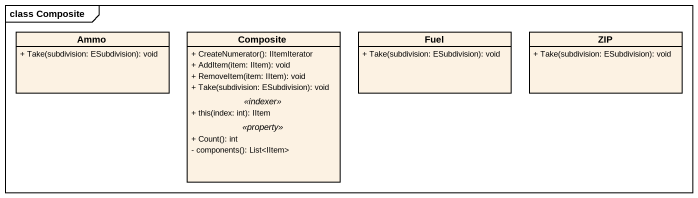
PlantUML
@startuml
mainframe class Composite
hide circle
hide empty members
skinparam classAttributeIconSize 0
class Ammo {
  + Take(subdivision: ESubdivision): void
}
class Composite {
  + CreateNumerator(): IItemIterator
  + AddItem(item: IItem): void
  + RemoveItem(item: IItem): void
  + Take(subdivision: ESubdivision): void
  .. <<indexer>> ..
  + this(index: int): IItem
  .. <<property>> ..
  + Count(): int
  - components(): List<IItem>
}
class Fuel {
  + Take(subdivision: ESubdivision): void
}
class ZIP {
  + Take(subdivision: ESubdivision): void
}
@enduml
